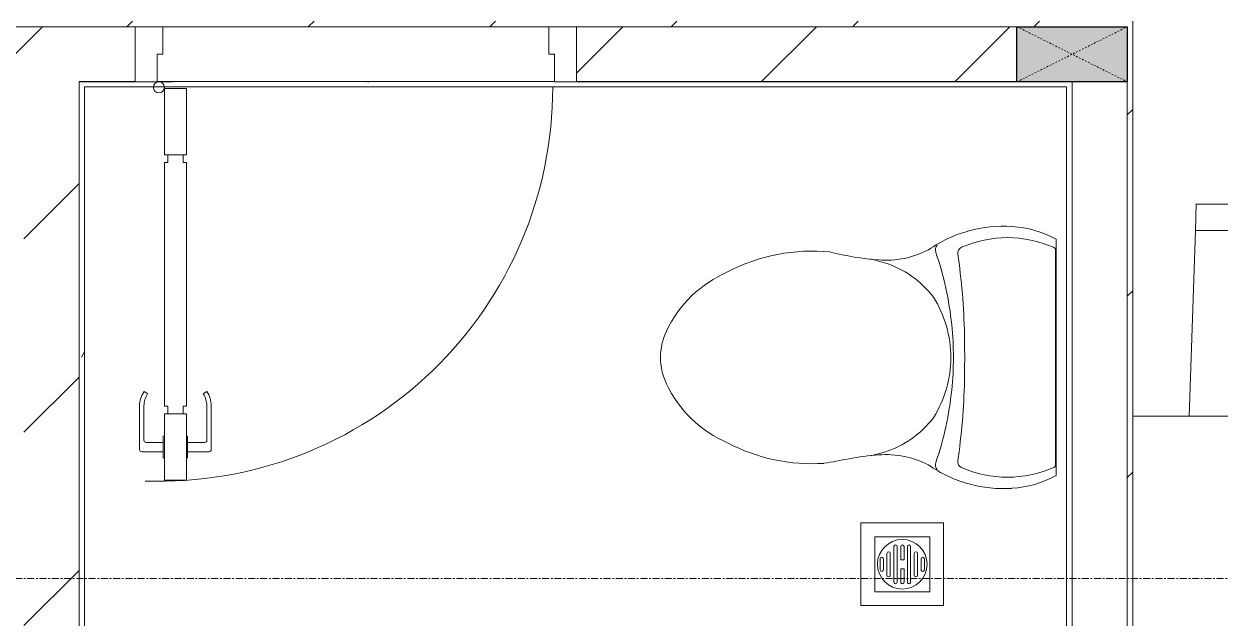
# Model space of a CAD drawing. Header units: millimetres. Extents: x 5121 to 246734, y -48180 to 129206.
# Drawn here: x 64053 to 66221, y 39165 to 40242 of the extents above; entities that cross this region are included whole.
import ezdxf

# ---------------------------------------------------------------- set-up
doc = ezdxf.new("R2010")
doc.units = ezdxf.units.MM
doc.linetypes.add('Dash', pattern=[6, 3, -3])
doc.linetypes.add('Grid Line', pattern=[22.225, 12.7, -3.175, 3.175, -3.175])
for name, color, linetype, lineweight in [('0-1', 7, 'Continuous', 5), ('A-DETL-GENF-1', 50, 'Continuous', 9), ('A-DOOR-1', 253, 'Continuous', 9), ('A-DOOR-2', 50, 'Continuous', 9), ('A-WALL-1', 250, 'Continuous', 18), ('A-WALL-PATT-1', 9, 'Continuous', 9), ('A-WALL-PATT-2', 50, 'Continuous', 9), ('I-FURN-1', 253, 'Continuous', 9), ('M-EQPM-1', 253, 'Continuous', 9), ('P-SANR-FIXT-1', 253, 'Continuous', 9), ('S-COLS-2', 10, 'Continuous', 25), ('S-COLS-3', 50, 'Continuous', 9), ('S-COLS-4', 253, 'Continuous', 9), ('S-COLS-HDLN-1', 50, 'Dash', 9), ('S-GRID-1', 1, 'Grid Line', 9)]:
    doc.layers.add(name, color=color, linetype=linetype, lineweight=lineweight)
pattern_1 = [(45, (0, 0), (-164.4023, 164.4023), [])]
pattern_2 = [(0, (0, 0), (1259.84, 314.96), [103.937, -840.943, 103.937, -840.943, -5039.36]), (0, (0, 0), (1259.84, 314.96), [-1889.76, 103.937, -1785.823, 103.937, -840.943, -2204.72]), (0, (0, 0), (1259.84, 314.96), [-4724.4, 103.937, -525.983, 103.937, -1470.863]), (120, (472.44, 157.48), (-902.6834, 933.5734), [103.937, -840.943, 103.937, -5880.303]), (120, (472.44, 157.48), (-902.6834, 933.5734), [-1048.817, -840.943, 103.937, -1785.823, -3149.6]), (120, (472.44, 157.48), (-902.6834, 933.5734), [-3779.52, 103.937, -840.943, 103.937, -2100.783]), (120, (472.44, 157.48), (-902.6834, 933.5734), [-4828.337, -525.983, 103.937, -1470.863]), (240, (629.92, 787.4), (-357.1566, -1248.5334), [103.937, -840.943, 103.937, -5880.303]), (240, (629.92, 787.4), (-357.1566, -1248.5334), [-1048.817, -840.943, 103.937, -1785.823, -3149.6]), (240, (629.92, 787.4), (-357.1566, -1248.5334), [-3779.52, 103.937, -840.943, 103.937, -2100.783]), (240, (629.92, 787.4), (-357.1566, -1248.5334), [-4828.337, -525.983, 103.937, -1470.863])]
pattern_3 = [(45, (0, 0), (-175.3625, 175.3625), [])]

# ---------------------------------------------------------------- blocks, each defined once
blk = doc.blocks.new('DOOR_CW_01 CANH MO-PANEL KINH - DIG_02-800x2200-CỬA NHÔM KÍNH-401063-TKCS_MB TỔNG THỂ TẦNG 1')
at = {"layer": 'A-DETL-GENF-1'}
for p, q in [((-347, -182), (-347, -62)), ((-347, -62), (-307, -62)), ((-307, -62), (-307, -182)), ((-307, -182), (-347, -182)), ((-341, -196), (-341, -182)), ((-341, -182), (-313, -182)), ((-313, -182), (-313, -196)), ((-347, -196), (-341, -196)), ((-347, -638), (-347, -196)), ((-307, -196), (-313, -196)), ((-307, -196), (-307, -638)), ((-383.9, -611.2), (-377.3, -615.8)), ((-270.1, -611.2), (-276.7, -615.8)), ((-392, -637), (-392, -716.5)), ((-384, -699.5), (-384, -637)), ((-347, -638), (-341, -638)), ((-341, -652), (-341, -638)), ((-307, -638), (-313, -638)), ((-313, -638), (-313, -652)), ((-270, -699.5), (-270, -637)), ((-262, -637), (-262, -716.5)), ((-307, -652), (-347, -652)), ((-347, -652), (-347, -772)), ((-313, -652), (-341, -652)), ((-307, -772), (-307, -652)), ((-349, -692.2), (-349, -731.8)), ((-347, -692.2), (-349, -692.2)), ((-347, -692.2), (-347, -731.8)), ((-307, -692.2), (-307, -731.8)), ((-307, -692.2), (-305, -692.2)), ((-305, -692.2), (-305, -731.8)), ((-349, -703.5), (-380, -703.5)), ((-305, -703.5), (-274, -703.5)), ((-349, -720.5), (-388, -720.5)), ((-349, -731.8), (-347, -731.8)), ((-305, -731.8), (-307, -731.8)), ((-305, -720.5), (-266, -720.5)), ((-347, -772), (-307, -772))]:
    blk.add_line(p, q, dxfattribs=at)
blk.add_circle((-357, -60), 10, dxfattribs=at)
for centre, radius, start, end in [((-357, -60), 714, 268, 0), ((-347, -637), 45, 145, 180), ((-347, -637), 37, 145, 180), ((-307, -637), 37, 0, 35), ((-307, -637), 45, 360, 35), ((-380, -699.5), 4, 180, 270), ((-274, -699.5), 4, 270, 0), ((-388, -716.5), 4, 180, 270), ((-266, -716.5), 4, 270, 0)]:
    blk.add_arc(centre, radius, start, end, dxfattribs=at)
at = {"layer": 'A-DOOR-2'}
for p, q in [((-400, -50), (-400, 50)), ((-400, 50), (-350, 50)), ((-350, 50), (-350, 0)), ((350, 0), (350, 50)), ((350, 50), (400, 50)), ((400, 50), (400, -50)), ((-360, 0), (-360, -50)), ((-350, 0), (-360, 0)), ((360, 0), (350, 0)), ((360, -50), (360, 0)), ((-360, -50), (-400, -50)), ((-357, -50), (-332, -50)), ((400, -50), (360, -50))]:
    blk.add_line(p, q, dxfattribs=at)
blk = doc.blocks.new('TOILET - TOILET-348229-TKCS_MB TỔNG THỂ TẦNG 1')
at = {"layer": 'P-SANR-FIXT-1'}
for p, q in [((214.2, -19.1), (-214.2, -19.1)), ((194, -19.9), (-194, -19.9)), ((-171.7, -330.3), (-178.6, -355.5)), ((171.7, -330.3), (178.6, -355.5))]:
    blk.add_line(p, q, dxfattribs=at)
for centre, radius, start, end in [((-46.1, -111.1), 191.6, 151.2809, 176.4513), ((-193.7, -26.4), 6.48, 92.3168, 156.2862), ((193.7, -26.4), 6.48, 23.7138, 87.6832), ((46.1, -111.1), 191.6, 3.5487, 28.7191), ((-9.8, -107.2), 207.3, 156.2862, 203.7138), ((9.8, -107.2), 207.3, 336.2862, 23.7138), ((1.9, -114.1), 239.7, 176.4513, 195.2961), ((-1.9, -114.1), 239.7, 344.7039, 3.5487), ((-4, -115.7), 233.6, 195.2961, 215.2147), ((-189.1, -185.5), 11.7, 205.4105, 277.5788), ((178.9, -2951.3), 2778.4, 97.2351, 97.5788), ((-14.3, -1400.4), 1215.6, 90.3974, 97.407), ((0, -3462.8), 3278, 89.6026, 90.3974), ((14.3, -1400.4), 1215.6, 82.593, 89.6026), ((-178.9, -2951.3), 2778.4, 82.4212, 82.7649), ((189.1, -185.5), 11.7, 262.4212, 334.5895), ((4, -115.7), 233.6, 324.7853, 344.7039), ((0.6, -792.1), 586.9, 95.8322, 108.9927), ((0, -416), 206.1, 90, 122.0732), ((0, -786.7), 581.5, 84.1678, 95.8322), ((0, -416), 206.1, 57.9268, 90), ((-0.6, -792.1), 586.9, 71.0073, 84.1678), ((-195, -224.1), 13.8, 230.6724, 288.9927), ((195, -224.1), 13.8, 251.0073, 309.3276), ((-343.5, -327.4), 167.3, 355.4559, 27.38), ((-0.4, -384), 179.5, 127.4036, 162.5964), ((0.4, -384), 179.5, 17.4036, 52.5964), ((343.5, -327.4), 167.3, 152.62, 184.5441), ((-719.2, -297.5), 544.3, 346.0536, 355.4559), ((719.2, -297.5), 544.3, 184.5441, 190.2879), ((-1948.3, -805.1), 2171.2, 9.681, 10.8949), ((137.1, -461.2), 329.8, 174.3487, 207.6878), ((-137.1, -461.2), 329.8, 332.3122, 3.6835), ((45.1, -528.6), 217.6, 203.2216, 244.7718), ((-45.1, -528.6), 217.6, 295.2282, 336.7784), ((0, -624.4), 111.7, 244.7718, 295.2282)]:
    blk.add_arc(centre, radius, start, end, dxfattribs=at)
blk = doc.blocks.new('THU NUOC - THU NUOC-V72-TKCS_MB TỔNG THỂ TẦNG 1')
at = {"layer": 'M-EQPM-1'}
for p, q in [((-66.3, 70.6), (-66.3, -79.4)), ((83.7, 70.6), (-66.3, 70.6)), ((83.7, -79.4), (83.7, 70.6)), ((58.7, 45.6), (-41.3, 45.6)), ((-41.3, 45.6), (-41.3, -54.4)), ((58.7, -54.4), (58.7, 45.6)), ((-11, 23.3), (28.5, 23.3)), ((-1.1, 35.6), (18.5, 35.6)), ((18.5, 29.6), (-1.1, 29.6)), ((-23.3, 10.8), (40.9, 10.8)), ((40.9, 4.8), (-23.3, 4.8)), ((28.5, 17.3), (-11, 17.3)), ((-23.3, -1.2), (0.7, -1.2)), ((0.7, -7.2), (-23.3, -7.2)), ((-23.3, -13.6), (40.9, -13.6)), ((40.9, -19.6), (-23.3, -19.6)), ((0.7, -1.2), (0.7, -7.2)), ((16.7, -1.2), (40.9, -1.2)), ((16.7, -7.2), (16.7, -1.2)), ((40.9, -7.2), (16.7, -7.2)), ((-11, -26.1), (28.5, -26.1)), ((28.5, -32.1), (-11, -32.1)), ((-1.1, -38.5), (18.5, -38.5)), ((-41.3, -54.4), (58.7, -54.4)), ((18.5, -44.5), (-1.1, -44.5)), ((-66.3, -79.4), (83.7, -79.4))]:
    blk.add_line(p, q, dxfattribs=at)
for centre, radius, start, end in [((8.7, -4.4), 45, 0, 180), ((8.7, -4.4), 45, 0, 180), ((-11, 20.3), 3, 90, 270), ((-1.1, 32.6), 3, 90, 270), ((18.5, 32.6), 3, 270, 90), ((28.5, 20.3), 3, 270, 90), ((-23.3, 7.8), 3, 90, 270), ((40.9, 7.8), 3, 270, 90), ((8.7, -4.4), 45, 180, 360), ((8.7, -4.4), 45, 180, 360), ((-23.3, -4.2), 3, 90, 270), ((-23.3, -16.6), 3, 90, 270), ((40.9, -4.2), 3, 270, 90), ((40.9, -16.6), 3, 270, 90), ((-11, -29.1), 3, 90, 270), ((-1.1, -41.5), 3, 90, 270), ((18.5, -41.5), 3, 270, 90), ((28.5, -29.1), 3, 270, 90)]:
    blk.add_arc(centre, radius, start, end, dxfattribs=at)
blk = doc.blocks.new('G1_SOF - BO TRU - 100x200-V75-TKCS_MB TỔNG THỂ TẦNG 1')
at = {"layer": 'S-COLS-3'}
blk.add_hatch(color=256, dxfattribs=at).paths.add_polyline_path([(-50, 0), (-49.6, -100), (50, -100), (50, 100), (-50, 98.4), (-50, 47)])
at = {"layer": 'S-COLS-2'}
for p, q in [((-50, 100), (50, 100)), ((-50, -100), (-50, 100)), ((50, 100), (50, -100)), ((50, -100), (-50, -100))]:
    blk.add_line(p, q, dxfattribs=at)
at = {"layer": 'S-COLS-HDLN-1'}
for p, q in [((50, -100), (-50, 100)), ((-50, -100), (50, 100))]:
    blk.add_line(p, q, dxfattribs=at)
blk = doc.blocks.new('RES_BAN AN 1 - RES_BAN AN 1-V100-TKCS_MB TỔNG THỂ TẦNG 1')
at = {"layer": 'I-FURN-1'}
for p, q in [((-425, 1275), (425, 1275)), ((-425, 0), (-425, 1275)), ((425, 1275), (425, 0)), ((-425, 1180), (-761.9, 1168.8)), ((-425, 732.5), (-425, 1180)), ((425, 1180), (761.9, 1168.8)), ((425, 732.5), (425, 1180)), ((-761.9, 1168.8), (-809.6, 1167.2)), ((-809.6, 1167.2), (-809.6, 745.3)), ((-761.9, 1168.8), (-761.9, 743.8)), ((-761.9, 743.8), (-761.9, 1168.8)), ((761.9, 1168.8), (761.9, 743.8)), ((761.9, 1168.8), (761.9, 743.8)), ((809.6, 1167.2), (761.9, 1168.8)), ((809.6, 745.3), (809.6, 1167.2)), ((-809.6, 745.3), (-761.9, 743.8)), ((-761.9, 743.8), (-425, 732.5)), ((761.9, 743.8), (425, 732.5)), ((761.9, 743.8), (809.6, 745.3)), ((-425, 549.7), (-761.9, 538.5)), ((-425, 102.3), (-425, 549.7)), ((425, 549.7), (761.9, 538.5)), ((425, 102.3), (425, 549.7)), ((-809.6, 536.9), (-761.9, 538.5)), ((-809.6, 115.1), (-809.6, 536.9)), ((-761.9, 538.5), (-761.9, 113.5)), ((-761.9, 538.5), (-761.9, 113.5)), ((761.9, 538.5), (761.9, 113.5)), ((761.9, 538.5), (809.6, 536.9)), ((761.9, 113.5), (761.9, 538.5)), ((809.6, 536.9), (809.6, 115.1)), ((-761.9, 113.5), (-809.6, 115.1)), ((-761.9, 113.5), (-425, 102.3)), ((761.9, 113.5), (425, 102.3)), ((809.6, 115.1), (761.9, 113.5))]:
    blk.add_line(p, q, dxfattribs=at)
blk = doc.blocks.new('NCV_TKTC_TANG 1_rvt-1-TKCS_MB TỔNG THỂ TẦNG 1')
at = {"layer": 'A-WALL-PATT-1'}
h = blk.add_hatch(dxfattribs=at)
h.set_pattern_fill('FP_2', color=256, style=0, pattern_type=2)
h.set_pattern_definition(pattern_3)
h.paths.add_polyline_path([(61917.5, 40136.9), (62552.6, 40136.9), (62552.6, 40236.9), (61152.6, 40236.9), (61152.6, 40136.9)])
h.paths.add_polyline_path([(64052.6, 40136.9), (64254.2, 40137.8), (64254.2, 40236.9), (63954.6, 40236.9), (63954.6, 40136.9), (64052.6, 40136.9)])
h.paths.add_polyline_path([(62752.6, 40136.9), (63054.6, 40136.9), (63054.6, 40236.9), (62752.6, 40236.9), (62752.6, 40186.9)])
h.paths.add_polyline_path([(65621.6, 40136.9), (65852.6, 40136.9), (65852.6, 40236.9), (65054.2, 40236.9), (65054.2, 40136.9), (65499.9, 40136.9)])
h = blk.add_hatch(dxfattribs=at)
h.set_pattern_fill('FP_2', color=256, style=0, pattern_type=2)
h.set_pattern_definition(pattern_3)
h.paths.add_polyline_path([(64152.6, 38186.9), (64152.6, 40136.9), (64052.6, 40136.9), (64052.6, 38186.9), (64148, 38186.9)])
h = blk.add_hatch(dxfattribs=at)
h.set_pattern_fill('FP_11', color=256, style=0, pattern_type=2)
h.set_pattern_definition(pattern_2)
h.paths.add_polyline_path([(64154.2, 38187.8), (64162.6, 38187.8), (64162.6, 40136.9), (64152.6, 40136.9), (64153.4, 38187.8)])
h = blk.add_hatch(dxfattribs=at)
h.set_pattern_fill('FP_11', color=256, style=0, pattern_type=2)
h.set_pattern_definition(pattern_2)
h.paths.add_polyline_path([(65054.2, 40127.8), (65952.6, 40127.8), (65951.7, 40136.9), (64162.6, 40136.9), (64164.9, 40127.8), (64386.9, 40127.8)])
h = blk.add_hatch(dxfattribs=at)
h.set_pattern_fill('FP_11', color=256, style=0, pattern_type=2)
h.set_pattern_definition(pattern_2)
h.paths.add_polyline_path([(65944.2, 37836.9), (65952.6, 37836.9), (65952.6, 40127.8), (65942.6, 40127.8), (65942.6, 37836.9)])
at = {"layer": 'A-WALL-PATT-2'}
h = blk.add_hatch(dxfattribs=at)
h.set_pattern_fill('FP_10', color=256, style=0, pattern_type=2)
h.set_pattern_definition(pattern_1)
h.paths.add_polyline_path([(64052.6, 40236.9), (66052.6, 40237.9), (66052.6, 40246.9), (62752.6, 40246.9), (62752.6, 40236.9), (63954.6, 40236.9)])
h = blk.add_hatch(dxfattribs=at)
h.set_pattern_fill('FP_10', color=256, style=0, pattern_type=2)
h.set_pattern_definition(pattern_1)
h.paths.add_polyline_path([(66062.6, 35747.4), (66062.6, 37048.1), (66062.6, 40246.9), (66052.6, 40246.9), (66052.6, 35747.4), (66061.2, 35747.4)])
at = {"layer": 'A-WALL-1'}
for p, q in [((66062.6, 35747.4), (66062.6, 40246.9)), ((63954.6, 40236.9), (64254.2, 40236.9)), ((64254.2, 40236.9), (63954.6, 40236.9)), ((64304.2, 40236.9), (65004.2, 40236.9)), ((65054.2, 40236.9), (65852.6, 40236.9)), ((65852.6, 40236.9), (65054.2, 40236.9)), ((64162.6, 40137.8), (64152.6, 40137.8)), ((64152.6, 40137.8), (64152.6, 38186.9)), ((64152.6, 40136.9), (64254.2, 40136.9)), ((64152.6, 38186.9), (64152.6, 40136.9)), ((64254.9, 40137.8), (64162.6, 40137.8)), ((65014.2, 40137.8), (64294.2, 40137.8)), ((65852.6, 40137.8), (65053.5, 40137.8)), ((65054.2, 40136.9), (65852.6, 40136.9)), ((65952.6, 40127.8), (65952.6, 40136.9)), ((66052.6, 40136.9), (66052.6, 37836.9)), ((64162.6, 38196.9), (64162.6, 40127.8)), ((64162.6, 40127.8), (65942.6, 40127.8)), ((65942.6, 40127.8), (65942.6, 37846.9)), ((65952.6, 37836.9), (65952.6, 40127.8))]:
    blk.add_line(p, q, dxfattribs=at)
at = {"layer": 'A-DOOR-1'}
blk.add_blockref('DOOR_CW_01 CANH MO-PANEL KINH - DIG_02-800x2200-CỬA NHÔM KÍNH-401063-TKCS_MB TỔNG THỂ TẦNG 1', (64654.2, 40186.9), dxfattribs=at)
at = {"layer": 'I-FURN-1', "rotation": 270.0000000000001}
blk.add_blockref('RES_BAN AN 1 - RES_BAN AN 1-V100-TKCS_MB TỔNG THỂ TẦNG 1', (66062.6, 39105.7), dxfattribs=at)
at = {"layer": 'M-EQPM-1', "rotation": 270.0000000000008}
blk.add_blockref('THU NUOC - THU NUOC-V72-TKCS_MB TỔNG THỂ TẦNG 1', (65649.1, 39271.1), dxfattribs=at)
at = {"layer": 'P-SANR-FIXT-1', "rotation": 269.9999999999998}
blk.add_blockref('TOILET - TOILET-348229-TKCS_MB TỔNG THỂ TẦNG 1', (65942.6, 39637.4), dxfattribs=at)
at = {"layer": 'S-COLS-4', "rotation": 270.0000000000007}
blk.add_blockref('G1_SOF - BO TRU - 100x200-V75-TKCS_MB TỔNG THỂ TẦNG 1', (65952.6, 40186.9), dxfattribs=at)

msp = doc.modelspace()

# ---------------------------------------------------------------- linework, layer by layer
at = {"layer": 'S-GRID-1'}
msp.add_line((129301.8, 39236.9), (31601.8, 39236.9), dxfattribs=at)

# ---------------------------------------------------------------- block references
at = {"layer": '0-1'}
msp.add_blockref('NCV_TKTC_TANG 1_rvt-1-TKCS_MB TỔNG THỂ TẦNG 1', (0, 0), dxfattribs=at)

doc.saveas('drawing.dxf')
